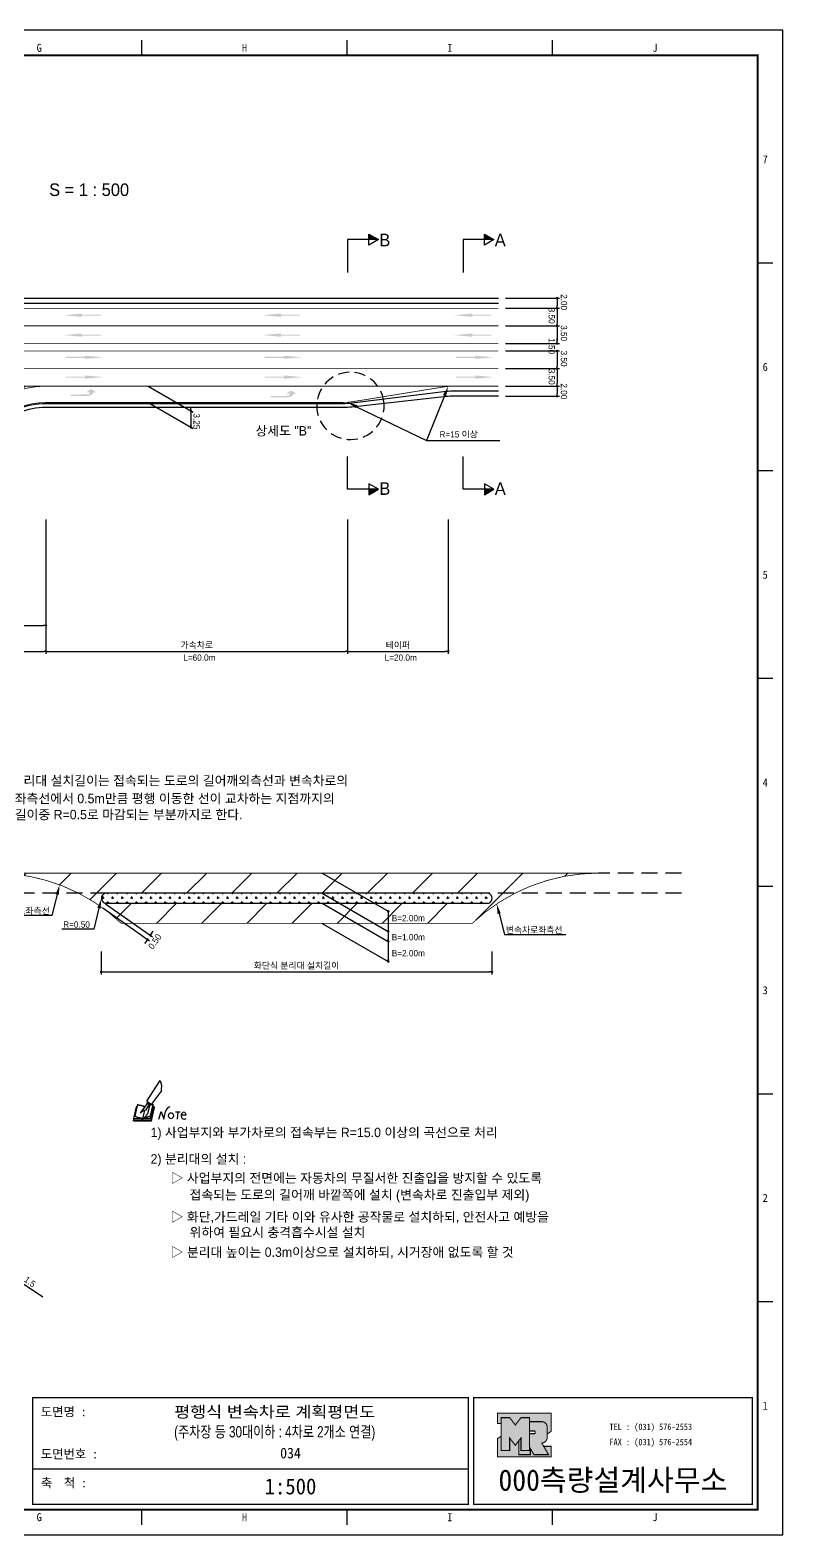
# Model space of a CAD drawing. Header units: millimetres. Extents: x 634 to 1058, y 13 to 313.
# Drawn here: x 908 to 1057.7, y 13.3 to 312.7 of the extents above; entities that cross this region are included whole.
import ezdxf
from ezdxf.enums import TextEntityAlignment as Align

# ---------------------------------------------------------------- set-up
doc = ezdxf.new("R2010")
doc.units = ezdxf.units.MM
doc.linetypes.add('HIDDEN', pattern=[9.525, 6.35, -3.175])
for name, color, linetype in [('CC-GSTR-0004', 4, 'Continuous'), ('CM-LANE-0030', 30, 'Continuous'), ('CZ-DIMT-0002', 7, 'Continuous'), ('CZ-LIN1-0007', 7, 'Continuous'), ('CZ-LIN2-0003', 3, 'Continuous'), ('CZ-LINE-0001', 7, 'Continuous'), ('CZ-TEXT-BOX0', 7, 'Continuous'), ('TITLE', 7, 'Continuous')]:
    doc.layers.add(name, color=color, linetype=linetype)
doc.styles.add('돋움', font='')
doc.styles.add('돋음체', font='')
doc.styles.get('돋움').set_extended_font_data('Dotum')
doc.styles.get('돋음체').set_extended_font_data('DotumChe')

# ---------------------------------------------------------------- blocks, each defined once
blk = doc.blocks.new('note')
for p, q in [((0.85, 3.5), (3.53, 7.57)), ((3.53, 7.57), (3.8, 6.64)), ((3.8, 6.64), (3.69, 5.72)), ((1, 3.1), (0.75, 2.77)), ((0.85, 3.5), (1.8, 2.79)), ((1, 3.4), (0.85, 3.21)), ((0.85, 3.21), (1.52, 2.71)), ((1.8, 2.79), (3.74, 5.46)), ((3.69, 5.72), (3.74, 5.46)), ((-1.24, 2.36), (-1.77, 0)), ((-1.77, 0), (1.77, 0)), ((-1.77, 0), (-1.77, -0.3)), ((-1.53, 0.52), (-1.55, 0.54)), ((-1.01, 2.9), (-1.53, 0.52)), ((-1.48, 0.48), (-1.53, 0.52)), ((-1.43, 0.44), (-1.48, 0.48)), ((-1.38, 0.41), (-1.43, 0.44)), ((-1.33, 0.4), (-1.38, 0.41)), ((-1.27, 0.37), (-1.33, 0.4)), ((-1.22, 0.35), (-1.27, 0.37)), ((-1.13, 2.36), (-1.24, 2.36)), ((-1.17, 0.33), (-1.22, 0.35)), ((-1.12, 0.32), (-1.17, 0.33)), ((-1.02, 0.25), (-1.12, 0.32)), ((-0.97, 0.22), (-1.02, 0.25)), ((-1, 2.9), (-1.01, 2.9)), ((-0.98, 2.85), (-1, 2.9)), ((-0.95, 2.8), (-0.98, 2.85)), ((-0.93, 0.21), (-0.97, 0.22)), ((-0.9, 2.75), (-0.95, 2.8)), ((-0.88, 0.19), (-0.93, 0.21)), ((-0.85, 2.72), (-0.9, 2.75)), ((-0.8, 0.18), (-0.88, 0.19)), ((-0.79, 2.69), (-0.85, 2.72)), ((-0.75, 0.17), (-0.8, 0.18)), ((-0.74, 2.68), (-0.79, 2.69)), ((-0.7, 0.16), (-0.75, 0.17)), ((-0.69, 2.65), (-0.74, 2.68)), ((-0.64, 0.15), (-0.7, 0.16)), ((-0.64, 2.65), (-0.69, 2.65)), ((-0.59, 2.63), (-0.64, 2.65)), ((-0.58, 0.14), (-0.64, 0.15)), ((-0.54, 2.62), (-0.59, 2.63)), ((-0.53, 0.13), (-0.58, 0.14)), ((-0.48, 2.61), (-0.54, 2.62)), ((-0.48, 0.12), (-0.53, 0.13)), ((-0.43, 2.61), (-0.48, 2.61)), ((-0.43, 0.11), (-0.48, 0.12)), ((0.75, 2.77), (-0.46, 1.16)), ((0.37, 2.24), (-0.46, 1.16)), ((-0.46, 1.16), (-0.08, 1.47)), ((-0.38, 2.59), (-0.43, 2.61)), ((-0.38, 0.08), (-0.43, 0.11)), ((-0.33, 2.59), (-0.38, 2.59)), ((-0.29, 0.06), (-0.38, 0.08)), ((-0.27, 2.58), (-0.33, 2.59)), ((-0.23, 0.05), (-0.29, 0.06)), ((-0.22, 2.57), (-0.27, 2.58)), ((-0.16, 0.04), (-0.23, 0.05)), ((-0.17, 2.56), (-0.22, 2.57)), ((-0.12, 2.55), (-0.17, 2.56)), ((-0.11, 0.03), (-0.16, 0.04)), ((-0.07, 2.53), (-0.12, 2.55)), ((-0.04, 0.02), (-0.11, 0.03)), ((-0.08, 1.47), (0.72, 1.75)), ((-0.01, 2.51), (-0.07, 2.53)), ((-0.05, -0.3), (-0.05, 0)), ((0, 0), (-0.04, 0.02)), ((0.04, 2.5), (-0.01, 2.51)), ((0.37, 1.63), (0, 0)), ((0, 0), (1.6, 0.53)), ((0, 0), (1.65, 0.18)), ((0, 0.01), (0.06, 0.04)), ((0, -0.3), (0, 0)), ((0.09, 2.48), (0.04, 2.5)), ((0.05, -0.3), (0.05, 0)), ((0.06, 0.04), (0.11, 0.07)), ((0.14, 2.48), (0.09, 2.48)), ((0.11, 0.07), (0.16, 0.09)), ((0.2, 2.47), (0.14, 2.48)), ((0.16, 0.09), (0.21, 0.12)), ((0.26, 2.43), (0.18, 2.46)), ((0.21, 0.12), (0.27, 0.14)), ((0.34, 2.4), (0.26, 2.43)), ((0.27, 0.14), (0.36, 0.19)), ((0.45, 2.37), (0.34, 2.4)), ((0.36, 0.19), (0.41, 0.22)), ((0.41, 0.22), (0.46, 0.27)), ((0.46, 0.27), (0.51, 0.3)), ((0.51, 0.3), (0.56, 0.34)), ((0.56, 0.34), (0.6, 0.4)), ((0.6, 0.4), (0.64, 0.45)), ((0.64, 0.45), (0.67, 0.51)), ((0.67, 0.51), (0.74, 0.58)), ((0.72, 1.75), (1.16, 2.53)), ((0.74, 0.58), (0.79, 0.63)), ((0.79, 0.63), (0.83, 0.68)), ((0.83, 0.68), (0.86, 0.73)), ((0.86, 0.73), (0.89, 0.79)), ((0.89, 0.84), (0.92, 0.89)), ((0.89, 0.79), (0.89, 0.84)), ((0.92, 0.89), (0.96, 0.95)), ((0.96, 0.95), (1.01, 0.97)), ((1.47, 2.74), (1.01, 0.97)), ((1.16, 2.53), (1.37, 2.82)), ((2.13, 2.84), (1.44, 2.63)), ((1.52, 2.71), (1.66, 2.9)), ((1.6, 0.53), (2.13, 2.84)), ((1.65, 0.18), (2.19, 2.48)), ((1.77, 0), (2.3, 2.36)), ((1.77, -0.3), (2.3, 2.07)), ((1.77, -0.38), (2.3, 1.99)), ((1.77, -0.44), (2.3, 1.93)), ((1.77, 0), (1.77, -0.3)), ((2.19, 2.48), (2.04, 2.47)), ((2.3, 2.36), (2.16, 2.36)), ((2.3, 2.36), (2.3, 2.07)), ((3.21, -0.08), (3.68, 1.4)), ((3.68, 1.4), (4.26, -0.14)), ((4.26, -0.14), (4.56, 1.44)), ((6.55, 1.34), (7.46, 1.34)), ((7.01, 1.34), (6.87, -0.11)), ((7.71, 0.77), (7.71, 0.55)), ((7.71, 0.77), (8.67, 0.77)), ((-1.77, -0.3), (1.77, -0.3)), ((-1.77, -0.43), (-1.77, -0.3)), ((-1.77, -0.37), (1.77, -0.37)), ((-1.77, -0.43), (1.77, -0.43))]:
    blk.add_line(p, q)
for centre, major_axis, start_param, end_param in [((0.4, 2.31), (0.0702, 0.0702), 3.283946, 6.425539), ((5.68, 1.23), (-0.806, 0.806), -0.591174, 0.597824), ((5.66, 0.58), (-0.378, 0.378), 3.926991, 10.210176), ((8.3, 0.49), (0.422, 0.422), 2.265602, 4.634911), ((8.19, 0.77), (-0.342, 0.342), 3.926991, 7.068583)]:
    blk.add_ellipse(centre, major_axis=major_axis, ratio=1, start_param=start_param, end_param=end_param)
blk = doc.blocks.new('_Dot')
at = {"color": 0, "linetype": 'ByBlock', "lineweight": -2}
blk.add_line((-0.5, 0), (-1, 0), dxfattribs=at)
at = {"color": 0, "linetype": 'ByBlock', "const_width": 0.5}
blk.add_lwpolyline([(-0.25, 0, 1), (0.25, 0, 1)], format="xyb", close=True, dxfattribs=at)

msp = doc.modelspace()

# ---------------------------------------------------------------- hatches: boundary and pattern name
at = {"layer": 'CM-LANE-0030'}
h = msp.add_hatch(dxfattribs=at)
h.set_pattern_fill('ANSI31', color=256, style=0)
h.set_pattern_definition([(45, (-844.6347, 25.834), (-2.245064, 2.245064), [])])
h.paths.add_polyline_path([(898.59, 236.82, -0.191871), (911.14, 241.82), (751.14, 241.82, -0.191871), (763.69, 236.82)])
h = msp.add_hatch(dxfattribs=at)
h.set_pattern_fill('ANSI31', color=256, scale=2, style=0)
h.set_pattern_definition([(45, (-378.8586, 601.0516), (-4.490128, 4.490128), [])])
h.paths.add_polyline_path([(995.93, 134.94, -0.191871), (1021.03, 144.94), (901.03, 144.94, -0.191871), (926.13, 134.94)])
h.paths.add_polyline_path([(922.85, 138.94, 0.002096), (922.59, 139.13, -0.732581), (923.17, 140.94), (998.9, 140.94, -0.732581), (999.47, 139.13, 0.002096), (999.21, 138.94)], flags=16)
at = {"layer": 'CZ-LIN1-0007'}
for points in [[(918.32, 256.26), (918.32, 256.04), (922.15, 256.04), (922.15, 255.83), (918.32, 255.83), (918.32, 255.61), (914.67, 255.93)], [(957.86, 256.26), (957.86, 256.04), (961.68, 256.04), (961.68, 255.83), (957.86, 255.83), (957.86, 255.61), (954.2, 255.93)], [(995.92, 256.26), (995.92, 256.04), (999.75, 256.04), (999.75, 255.83), (995.92, 255.83), (995.92, 255.61), (992.27, 255.93)], [(918.32, 252.3), (918.32, 252.08), (922.15, 252.08), (922.15, 251.87), (918.32, 251.87), (918.32, 251.65), (914.67, 251.98)], [(957.86, 252.3), (957.86, 252.08), (961.68, 252.08), (961.68, 251.87), (957.86, 251.87), (957.86, 251.65), (954.2, 251.98)], [(995.92, 252.3), (995.92, 252.08), (999.75, 252.08), (999.75, 251.87), (995.92, 251.87), (995.92, 251.65), (992.27, 251.98)], [(918.93, 247.88), (918.93, 247.67), (915.11, 247.67), (915.11, 247.45), (918.93, 247.45), (918.93, 247.24), (922.58, 247.56)], [(958.46, 247.88), (958.46, 247.67), (954.64, 247.67), (954.64, 247.45), (958.46, 247.45), (958.46, 247.24), (962.11, 247.56)], [(996.53, 247.88), (996.53, 247.67), (992.7, 247.67), (992.7, 247.45), (996.53, 247.45), (996.53, 247.24), (1000.18, 247.56)], [(918.93, 243.95), (918.93, 243.73), (915.11, 243.73), (915.11, 243.52), (918.93, 243.52), (918.93, 243.3), (922.58, 243.62)], [(958.46, 243.95), (958.46, 243.73), (954.64, 243.73), (954.64, 243.52), (958.46, 243.52), (958.46, 243.3), (962.11, 243.62)], [(996.53, 243.95), (996.53, 243.73), (992.7, 243.73), (992.7, 243.52), (996.53, 243.52), (996.53, 243.3), (1000.18, 243.62)], [(919.58, 239.89, 0.267976), (920.61, 240.58), (921.24, 240.58), (920.07, 241.24), (919.12, 240.59), (919.82, 240.58, -0.504994), (919.51, 240.17), (916.04, 240.15), (916.04, 239.87)], [(959.4, 239.63, 0.267976), (960.43, 240.31), (961.05, 240.31), (959.88, 240.97), (958.94, 240.32), (959.63, 240.32, -0.504994), (959.32, 239.9), (955.86, 239.88), (955.86, 239.61)]]:
    msp.add_hatch(color=256, dxfattribs=at).paths.add_polyline_path(points)
at = {"layer": 'CZ-LIN2-0003'}
h = msp.add_hatch(dxfattribs=at)
h.set_pattern_fill('CROSS', color=256, scale=0.15, style=0)
h.set_pattern_definition([(0, (-378.8586, 601.0516), (0.9525, 0.9525), [0.47625, -1.42875]), (90, (-378.6204, 600.8135), (-0.9525, 0.9525), [0.47625, -1.42875])])
h.paths.add_polyline_path([(923.17, 140.94, 0.732581), (922.59, 139.13, -0.002096), (922.85, 138.94), (999.21, 138.94, -0.002096), (999.47, 139.13, 0.732581), (998.9, 140.94)])
at = {"layer": 'CZ-LINE-0001'}
for points in [[(975.38, 272.08), (975.38, 270.99), (977.28, 270.99)], [(998.34, 272.08), (998.34, 270.99), (1000.24, 270.99)], [(977.28, 221.32), (975.38, 221.32), (975.38, 220.22)], [(1000.24, 221.32), (998.34, 221.32), (998.34, 220.22)]]:
    msp.add_hatch(color=256, dxfattribs=at).paths.add_polyline_path(points)
at = {"layer": 'TITLE', "ltscale": 150}
h = msp.add_hatch(color=8, dxfattribs=at)
edge = h.paths.add_edge_path()
edge.add_line((1011.64, 37.51), (1000.97, 37.51))
edge.add_line((1000.97, 37.51), (1000.97, 35.43))
edge.add_line((1000.97, 35.43), (1001.68, 35.43))
edge.add_line((1001.68, 35.43), (1001.68, 36.61))
edge.add_line((1001.68, 36.61), (1003.37, 36.61))
edge.add_line((1003.37, 36.61), (1004.5, 35.15))
edge.add_line((1004.5, 35.15), (1005.63, 36.61))
edge.add_line((1005.63, 36.61), (1007.32, 36.61))
edge.add_line((1007.32, 36.61), (1007.32, 35.81))
edge.add_line((1007.32, 35.81), (1009.76, 35.81))
edge.add_arc((1009.76, 34.74), 1.07, 0, 90, ccw=False)
edge.add_line((1010.83, 34.74), (1010.83, 33.37))
edge.add_line((1010.83, 33.37), (1011.64, 33.88))
edge.add_line((1011.64, 33.88), (1011.64, 37.51))
h.paths.add_polyline_path([(1005.18, 31.99), (1004.5, 31.11), (1003.37, 32.56), (1003.37, 30.05), (1001.68, 30.05), (1001.68, 32.9), (1000.97, 32.46), (1000.97, 28.82), (1011.64, 28.82), (1011.64, 30.9), (1010.14, 30.9), (1011.1, 29.25), (1008.19, 29.25), (1007.49, 30.46), (1007.49, 29.25), (1005.18, 29.25)])
msp.add_hatch(color=5, dxfattribs=at).paths.add_polyline_path([(1007.32, 36.61), (1005.63, 36.61), (1004.5, 35.15), (1003.37, 36.61), (1001.68, 36.61), (1001.68, 30.05), (1003.37, 30.05), (1003.37, 32.56), (1004.5, 31.11), (1005.63, 32.56), (1005.63, 30.05), (1007.32, 30.05)])
h = msp.add_hatch(color=161, dxfattribs=at)
edge = h.paths.add_edge_path()
edge.add_arc((1009.76, 34.74), 1.07, 360, 450)
edge.add_line((1009.76, 35.81), (1007.32, 35.81))
edge.add_line((1007.32, 35.81), (1007.32, 33.96))
edge.add_line((1007.32, 33.96), (1008.31, 33.96))
edge.add_arc((1008.31, 33.84), 0.113, 0, 90, ccw=False)
edge.add_line((1008.43, 33.84), (1008.43, 33.53))
edge.add_arc((1008.31, 33.53), 0.113, 270, 360, ccw=False)
edge.add_line((1008.31, 33.42), (1007.32, 33.42))
edge.add_line((1007.32, 33.42), (1007.32, 30.05))
edge.add_line((1007.32, 30.05), (1005.63, 30.05))
edge.add_line((1005.63, 30.05), (1005.63, 32.56))
edge.add_line((1005.63, 32.56), (1005.18, 31.99))
edge.add_line((1005.18, 31.99), (1005.18, 29.25))
edge.add_line((1005.18, 29.25), (1007.49, 29.25))
edge.add_line((1007.49, 29.25), (1007.49, 30.46))
edge.add_line((1007.49, 30.46), (1008.19, 29.25))
edge.add_line((1008.19, 29.25), (1011.1, 29.25))
edge.add_line((1011.1, 29.25), (1009.76, 31.57))
edge.add_arc((1009.76, 32.64), 1.07, 270, 360)
edge.add_line((1010.83, 32.64), (1010.83, 34.74))

# ---------------------------------------------------------------- linework, layer by layer
at = {"color": 0, "linetype": 'ByBlock', "lineweight": -2}
for p, q in [((1012.79, 259.07), (1012.79, 258.82)), ((1012.79, 257.57), (1012.79, 257.82)), ((1012.79, 257.07), (1012.79, 256.82)), ((1012.79, 254.07), (1012.79, 254.32)), ((1012.79, 253.57), (1012.79, 253.32)), ((1012.79, 250.57), (1012.79, 250.82)), ((1012.79, 250.57), (1012.79, 250.82)), ((1012.79, 248.57), (1012.79, 248.32)), ((1012.79, 248.57), (1012.79, 248.32)), ((1012.79, 245.57), (1012.79, 245.82)), ((1012.79, 245.07), (1012.79, 244.82)), ((1012.79, 242.07), (1012.79, 242.32)), ((1012.79, 241.57), (1012.79, 241.32)), ((1012.79, 240.07), (1012.79, 240.32)), ((939.94, 237.16), (939.94, 237.41)), ((939.94, 236.66), (939.94, 236.41)), ((939.94, 233.91), (939.94, 234.16)), ((979.23, 137.09), (979.23, 136.84)), ((932.06, 132.78), (932.2, 132.99)), ((979.23, 133.09), (979.23, 132.84)), ((979.23, 131.59), (979.23, 131.84)), ((931.19, 131.55), (931.05, 131.35)), ((979.23, 127.59), (979.23, 127.84))]:
    msp.add_line(p, q, dxfattribs=at)
at = {"color": 0, "linetype": 'ByBlock', "const_width": 0.25}
for points in [[(1012.79, 259.19, 1), (1012.79, 259.44, 1)], [(1012.79, 257.19, 1), (1012.79, 257.44, 1)], [(1012.79, 257.44, 1), (1012.79, 257.19, 1)], [(1012.79, 253.69, 1), (1012.79, 253.94, 1)], [(1012.79, 253.94, 1), (1012.79, 253.69, 1)], [(1012.79, 250.44, 1), (1012.79, 250.19, 1)], [(1012.79, 250.44, 1), (1012.79, 250.19, 1)], [(1012.79, 248.69, 1), (1012.79, 248.94, 1)], [(1012.79, 248.69, 1), (1012.79, 248.94, 1)], [(1012.79, 245.19, 1), (1012.79, 245.44, 1)], [(1012.79, 245.44, 1), (1012.79, 245.19, 1)], [(1012.79, 241.94, 1), (1012.79, 241.69, 1)], [(1012.79, 241.69, 1), (1012.79, 241.94, 1)], [(1012.79, 239.94, 1), (1012.79, 239.69, 1)], [(939.94, 237.04, 1), (939.94, 236.79, 1)], [(939.94, 236.79, 1), (939.94, 237.04, 1)], [(939.94, 233.79, 1), (939.94, 233.54, 1)], [(979.23, 137.22, 1), (979.23, 137.47, 1)], [(931.27, 131.66, 1), (931.41, 131.86, 1)], [(931.98, 132.68, 1), (931.84, 132.47, 1)], [(979.23, 133.22, 1), (979.23, 133.47, 1)], [(979.23, 131.47, 1), (979.23, 131.22, 1)], [(979.23, 127.47, 1), (979.23, 127.22, 1)]]:
    msp.add_lwpolyline(points, format="xyb", close=True, dxfattribs=at)
at = {"layer": 'CC-GSTR-0004'}
for p, q in [((701.14, 259.32), (1001.14, 259.32)), ((701.14, 258.32), (1001.14, 258.32))]:
    msp.add_line(p, q, dxfattribs=at)
for points in [[(1001.14, 240.82), (992.08, 240.82, 0.031099), (990.21, 240.7), (990.21, 240.7), (972.07, 238.43), (972.07, 238.43, -0.031099), (970.21, 238.32), (911.14, 238.32, 0.414214), (896.39, 223.57)], [(1001.14, 239.82), (991.98, 239.82), (991.98, 239.82, 0.028015), (990.31, 239.72), (990.31, 239.72), (971.98, 237.66, -0.028015), (970.3, 237.57), (970.3, 237.57), (911.14, 237.57, 0.414214), (897.14, 223.57)]]:
    msp.add_lwpolyline(points, format="xyb", dxfattribs=at)
at = {"layer": 'CM-LANE-0030', "const_width": 0.15}
for points in [[(701.14, 250.32), (1001.14, 250.32)], [(701.14, 248.82), (1001.14, 248.82)]]:
    msp.add_lwpolyline(points, dxfattribs=at)
for points in [[(763.69, 236.82, 0.191871), (751.14, 241.82), (911.14, 241.82, 0.191871), (898.59, 236.82)], [(901.03, 144.94), (1021.03, 144.94, 0.191871), (995.93, 134.94), (926.13, 134.94, 0.191871)]]:
    msp.add_lwpolyline(points, format="xyb", close=True, dxfattribs=at)
at = {"layer": 'CZ-LIN1-0007', "const_width": 0.15}
for points in [[(701.14, 257.32), (1001.14, 257.32)], [(911.14, 241.82), (951.75, 241.82)]]:
    msp.add_lwpolyline(points, dxfattribs=at)
at = {"layer": 'CZ-LIN1-0007', "linetype": 'HIDDEN', "const_width": 0.15}
for points in [[(701.14, 253.82), (1001.14, 253.82)], [(701.14, 245.32), (1001.14, 245.32)], [(992.35, 241.82), (951.75, 241.82)]]:
    msp.add_lwpolyline(points, dxfattribs=at)
at = {"layer": 'CZ-LIN1-0007', "const_width": 0.15}
msp.add_lwpolyline([(1001.14, 241.82), (992.35, 241.82, 0.040295), (989.95, 241.62), (989.95, 241.62), (972.34, 238.76), (972.34, 238.76, -0.040295), (969.93, 238.57), (969.93, 238.57), (911.14, 238.57, 0.414214), (896.14, 223.57)], format="xyb", dxfattribs=at)
at = {"layer": 'CZ-LIN2-0003'}
msp.add_line((898.3, 68.8), (910.5, 60.67), dxfattribs=at)
msp.add_lwpolyline([(999.21, 138.94, -0.002096), (999.47, 139.13, 0.732581), (998.9, 140.94), (923.17, 140.94, 0.732581), (922.59, 139.13, -0.002096), (922.85, 138.94)], format="xyb", close=True, dxfattribs=at)
at = {"layer": 'CZ-LINE-0001'}
for p, q in [((977.28, 270.99), (971.14, 270.99)), ((971.14, 270.99), (971.14, 264.44)), ((975.38, 269.89), (975.38, 272.08)), ((975.38, 272.08), (977.28, 270.99)), ((977.28, 270.99), (975.38, 269.89)), ((1000.24, 270.99), (994.1, 270.99)), ((994.1, 270.99), (994.1, 264.44)), ((998.34, 269.89), (998.34, 272.08)), ((998.34, 272.08), (1000.24, 270.99)), ((1000.24, 270.99), (998.34, 269.89)), ((1002.56, 259.32), (1013.29, 259.32)), ((1012.79, 258.82), (1012.79, 257.82)), ((1002.56, 257.32), (1013.29, 257.32)), ((1002.56, 257.32), (1013.29, 257.32)), ((1012.79, 256.82), (1012.79, 254.32)), ((1002.56, 253.82), (1013.29, 253.82)), ((1002.56, 253.82), (1013.29, 253.82)), ((1012.79, 253.32), (1012.79, 250.82)), ((1002.56, 250.32), (1013.29, 250.32)), ((1002.56, 250.32), (1013.29, 250.32)), ((1002.56, 248.82), (1013.29, 248.82)), ((1002.56, 248.82), (1013.29, 248.82)), ((1012.79, 250.82), (1012.79, 251.32)), ((1012.79, 248.32), (1012.79, 247.82)), ((1012.79, 248.32), (1012.79, 245.82)), ((1002.56, 245.32), (1013.29, 245.32)), ((1002.56, 245.32), (1013.29, 245.32)), ((1012.79, 244.82), (1012.79, 242.32)), ((931.44, 241.82), (940.44, 236.62)), ((1002.56, 241.82), (1013.29, 241.82)), ((1002.56, 241.82), (1013.29, 241.82)), ((1002.56, 239.82), (1013.29, 239.82)), ((1012.79, 241.32), (1012.79, 240.32)), ((931.44, 238.57), (940.44, 233.37)), ((939.94, 236.41), (939.94, 233.41)), ((986.81, 230.99), (1001.44, 230.99)), ((971.14, 221.32), (971.14, 227.86)), ((994.1, 221.32), (994.1, 227.86)), ((977.28, 221.32), (975.38, 222.41)), ((975.38, 222.41), (975.38, 220.22)), ((1000.24, 221.32), (998.34, 222.41)), ((998.34, 222.41), (998.34, 220.22)), ((977.28, 221.32), (971.14, 221.32)), ((975.38, 220.22), (977.28, 221.32)), ((1000.24, 221.32), (994.1, 221.32)), ((998.34, 220.22), (1000.24, 221.32)), ((911.14, 215.32), (911.14, 188.55)), ((971.14, 215.32), (971.14, 188.55)), ((971.14, 215.32), (971.14, 188.55)), ((991.14, 215.32), (991.14, 188.55)), ((911.14, 197.6), (911.14, 188.55)), ((911.14, 197.6), (911.14, 193.72)), ((896.64, 194.22), (910.64, 194.22)), ((851.64, 189.05), (910.64, 189.05)), ((911.64, 189.05), (970.64, 189.05)), ((971.64, 189.05), (990.64, 189.05)), ((966.07, 144.94), (979.23, 137.34)), ((966.07, 140.94), (979.23, 133.34)), ((922.43, 138.02), (931.75, 131.47)), ((923, 138.84), (932.32, 132.29)), ((966.07, 138.94), (979.23, 131.34)), ((966.07, 134.94), (979.23, 127.34)), ((979.23, 137.34), (979.23, 127.34)), ((932.2, 132.99), (932.49, 133.4)), ((922.11, 129.32), (922.11, 124.78)), ((931.05, 131.35), (930.76, 130.94)), ((999.85, 129.32), (999.85, 124.78)), ((922.61, 125.28), (999.35, 125.28))]:
    msp.add_line(p, q, dxfattribs=at)
at = {"layer": 'CZ-LINE-0001', "linetype": 'HIDDEN', "ltscale": 0.35}
msp.add_line((978.35, 238.68), (978.35, 238.68), dxfattribs=at)
at = {"layer": 'CZ-LINE-0001', "linetype": 'HIDDEN', "ltscale": 0.5}
for p, q in [((1037.56, 144.94), (1021.03, 144.94)), ((923.17, 140.94), (884.51, 140.94)), ((1037.56, 140.94), (998.9, 140.94))]:
    msp.add_line(p, q, dxfattribs=at)
at = {"layer": 'CZ-LINE-0001'}
for points in [[(990.4, 239.91), (986.81, 230.99)], [(972.94, 237.74), (986.81, 230.99)], [(913.37, 140.68), (912.32, 136.5), (900.09, 136.5)], [(921.68, 137.96), (920.63, 133.78), (914.28, 133.78)]]:
    msp.add_lwpolyline(points, dxfattribs=at)
at = {"layer": 'CZ-LINE-0001', "extrusion": (0, 0, -1)}
msp.add_lwpolyline([(-1001.28, 136.88), (-1002.33, 132.7), (-1014.56, 132.7)], dxfattribs=at)
at = {"layer": 'CZ-LINE-0001', "linetype": 'HIDDEN', "ltscale": 0.35}
msp.add_arc((971.7, 237.9), 6.7, 6.7667, 6.749, dxfattribs=at)
at = {"layer": 'CZ-LINE-0001'}
for points in [[(990.09, 240.04), (991.15, 241.77), (990.71, 239.79)], [(972.79, 237.44), (971.14, 238.62), (973.08, 238.04)], [(913.05, 140.76), (913.86, 142.62), (913.69, 140.6)], [(921.36, 138.04), (922.17, 139.9), (922, 137.88)]]:
    msp.add_solid(points, dxfattribs=at)
at = {"layer": 'CZ-LINE-0001', "extrusion": (0, 0, -1)}
msp.add_solid([(-1001.6, 136.96), (-1000.79, 138.82), (-1000.96, 136.8)], dxfattribs=at)
at = {"layer": 'TITLE', "color": 7, "linetype": 'Continuous'}
for p, q in [((930.21, 307.62), (930.21, 310.64)), ((971.04, 307.62), (971.04, 310.64)), ((1011.86, 307.62), (1011.86, 310.64)), ((1055.71, 266.29), (1052.69, 266.29)), ((1055.71, 224.96), (1052.69, 224.96)), ((1055.71, 183.63), (1052.69, 183.63)), ((1055.71, 142.3), (1052.69, 142.3)), ((1055.71, 100.97), (1052.69, 100.97)), ((1055.71, 59.65), (1052.69, 59.65)), ((930.21, 15.29), (930.21, 18.32)), ((971.04, 15.29), (971.04, 18.32)), ((1011.86, 15.29), (1011.86, 18.32))]:
    msp.add_line(p, q, dxfattribs=at)
at = {"layer": 'TITLE', "ltscale": 150}
msp.add_line((908.51, 26.45), (995.12, 26.45), dxfattribs=at)
at = {"layer": 'TITLE'}
msp.add_line((1052.8, 18.32), (643.94, 18.32), dxfattribs=at)
msp.add_lwpolyline([(634.36, 13.28), (1057.72, 13.28), (1057.72, 312.66), (634.36, 312.66)], close=True, dxfattribs=at)
at = {"layer": 'TITLE', "linetype": 'Continuous', "const_width": 0.403}
msp.add_lwpolyline([(644.44, 18.32), (644.44, 307.62), (1052.69, 307.62), (1052.69, 18.32)], close=True, dxfattribs=at)
at = {"layer": 'TITLE', "ltscale": 150}
for points, const_width in [([(908.51, 40.6), (995.12, 40.6), (995.12, 19.38), (908.51, 19.38)], 0.265), ([(1051.63, 40.6), (1051.63, 19.38), (996.19, 19.38), (996.19, 40.6), (1051.63, 40.6)], 0.265), ([(1007.32, 36.61), (1005.63, 36.61), (1004.5, 35.15), (1003.37, 36.61), (1001.68, 36.61), (1001.68, 30.05), (1003.37, 30.05), (1003.37, 32.56), (1004.5, 31.11), (1005.63, 32.56), (1005.63, 30.05), (1007.32, 30.05)], 0.212), ([(1005.18, 31.99), (1004.5, 31.11), (1003.37, 32.56), (1003.37, 30.05), (1001.68, 30.05), (1001.68, 32.9), (1000.97, 32.46), (1000.97, 28.82), (1011.64, 28.82), (1011.64, 30.9), (1010.14, 30.9), (1011.1, 29.25), (1008.19, 29.25), (1007.49, 30.46), (1007.49, 29.25), (1005.18, 29.25)], 0.212)]:
    msp.add_lwpolyline(points, close=True, dxfattribs=dict(at, const_width=const_width))
at = {"layer": 'TITLE', "ltscale": 150, "const_width": 0.212}
for points in [[(1011.64, 37.51), (1000.97, 37.51), (1000.97, 35.43), (1001.68, 35.43), (1001.68, 36.61), (1003.37, 36.61), (1004.5, 35.15), (1005.63, 36.61), (1007.32, 36.61), (1007.32, 35.81), (1009.76, 35.81, -0.414214), (1010.83, 34.74), (1010.83, 33.37), (1011.64, 33.88)], [(1010.83, 34.74, 0.414214), (1009.76, 35.81), (1007.32, 35.81), (1007.32, 33.96), (1008.31, 33.96, -0.414214), (1008.43, 33.84), (1008.43, 33.53, -0.414214), (1008.31, 33.42), (1007.32, 33.42), (1007.32, 30.05), (1005.63, 30.05), (1005.63, 32.56), (1005.18, 31.99), (1005.18, 29.25), (1007.49, 29.25), (1007.49, 30.46), (1008.19, 29.25), (1011.1, 29.25), (1009.76, 31.57, 0.414214), (1010.83, 32.64)]]:
    msp.add_lwpolyline(points, format="xyb", close=True, dxfattribs=at)

# ---------------------------------------------------------------- block references
at = {"layer": 'CZ-LINE-0001', "xscale": 0.5, "yscale": 0.5, "zscale": 0.5}
for p in [(911.14, 194.22), (911.14, 189.05), (971.14, 189.05), (991.14, 189.05), (999.85, 125.28)]:
    msp.add_blockref('_Dot', p, dxfattribs=at)
at = {"layer": 'CZ-LINE-0001', "xscale": 0.5, "yscale": 0.5, "zscale": 0.5, "rotation": 180}
for p in [(911.14, 189.05), (971.14, 189.05), (922.11, 125.28)]:
    msp.add_blockref('_Dot', p, dxfattribs=at)
at = {"layer": 'CZ-TEXT-BOX0'}
msp.add_blockref('note', (930.35, 96.1), dxfattribs=at)

# ---------------------------------------------------------------- texts
at = {"layer": 'CZ-DIMT-0002', "style": '돋움'}
for s, height, p in [('B', 2.5, (978.54, 270.9)), ('A', 2.5, (1001.5, 270.9)), ('상세도 "B"', 1.875, (958.37, 232.94)), ('R=15 이상', 1.25, (993.23, 232.24)), ('B', 2.5, (978.54, 221.45)), ('A', 2.5, (1001.5, 221.45)), ('L=60.0m', 1.25, (941.65, 187.82)), ('L=20.0m', 1.25, (981.7, 187.82))]:
    msp.add_text(s, height=height, dxfattribs=at).set_placement(p, align=Align.MIDDLE_CENTER)
for s, p in [('2.00', (1013.55, 260.13)), ('3.50', (1011.11, 257.44)), ('3.50', (1013.55, 253.97)), ('1.50', (1011.11, 251.38)), ('3.50', (1013.55, 248.9)), ('3.50', (1011.11, 245.29)), ('2.00', (1013.55, 242.37))]:
    msp.add_text(s, height=1.25, rotation=270, dxfattribs=at).set_placement(p)
for s, p in [('○ 분리대 설치길이는 접속되는 도로의 길어깨외측선과 변속차로의', (901.08, 163.34)), ('좌측선에서 0.5m만큼 평행 이동한 선이 교차하는 지점까지의', (904.93, 159.79)), ('길이중 R=0.5로 마감되는 부분까지로 한다.', (904.93, 156.59)), ('1) 사업부지와 부가차로의 접속부는 R=15.0 이상의 곡선으로 처리', (931.95, 93.35)), ('2) 분리대의 설치 :', (931.95, 88.08)), ('▷ 사업부지의 전면에는 자동차의 무질서한 진출입을 방지할 수 있도록', (935.93, 84.28)), ('접속되는 도로의 길어깨 바깥쪽에 설치 (변속차로 진출입부 제외)', (939.71, 80.95)), ('▷ 화단,가드레일 기타 이와 유사한 공작물로 설치하되, 안전사고 예방을', (935.93, 76.55)), ('위하여 필요시 충격흡수시설 설치', (939.71, 73.48)), ('▷ 분리대 높이는 0.3m이상으로 설치하되, 시거장애 없도록 할 것', (935.93, 69.54))]:
    msp.add_text(s, height=1.875, dxfattribs=at).set_placement(p, align=Align.MIDDLE_LEFT)
for s, p in [('변속차로좌측선', (900.62, 136.81)), ('R=0.50', (914.56, 134.09)), ('B=2.00m', (979.92, 135.36)), ('B=1.00m', (979.92, 131.57)), ('변속차로좌측선', (1002.61, 133.01)), ('B=2.00m', (979.92, 128.38))]:
    msp.add_text(s, height=1.25, dxfattribs=at).set_placement(p)
msp.add_text('1 : 1.5', height=1.25, rotation=323.8881, dxfattribs=at).set_placement((907.02, 64.31), align=Align.MIDDLE_CENTER)
at = {"layer": 'CZ-DIMT-0002', "char_height": 1.25, "attachment_point": 5, "style": '돋움'}
for s, insert, rotation in [('3.25', (941.1, 234.81), 270), ('\\A1;0.50', (932.8, 131.34), 54.9032)]:
    msp.add_mtext(s, dxfattribs=dict(at, insert=insert, rotation=rotation))
at = {"layer": 'CZ-LINE-0001', "char_height": 1.25, "attachment_point": 5, "style": '돋움'}
for s, insert in [('\\A1;가속차로', (941.14, 190.25)), ('\\A1;테이퍼', (981.14, 190.24)), ('\\A1;화단식 분리대 설치길이', (960.98, 126.48))]:
    msp.add_mtext(s, dxfattribs=dict(at, insert=insert))
at = {"layer": 'TITLE', "color": 3, "linetype": 'Continuous', "style": '돋음체'}
for s, p in [('G', (909.8, 309.13)), ('H', (950.63, 309.13)), ('I', (991.45, 309.13)), ('J', (1032.27, 309.13)), ('7', (1054.2, 286.96)), ('6', (1054.2, 245.63)), ('5', (1054.2, 204.3)), ('4', (1054.2, 162.97)), ('3', (1054.2, 121.64)), ('2', (1054.2, 80.32)), ('1', (1054.2, 38.99)), ('G', (909.8, 16.81)), ('H', (950.63, 16.81)), ('I', (991.45, 16.81)), ('J', (1032.27, 16.81))]:
    msp.add_text(s, height=1.59, dxfattribs=at).set_placement(p, align=Align.MIDDLE)
at = {"layer": 'TITLE', "style": '돋움'}
msp.add_text('S = 1 : 500', height=2.5, dxfattribs=at).set_placement((911.77, 280.9), align=Align.MIDDLE_LEFT)
at = {"layer": 'TITLE', "style": '돋음체'}
for s, p in [('도면명 :', (910.11, 36.89)), ('도면번호 :', (910.11, 28.49)), ('축  척 :', (910.11, 22.74))]:
    msp.add_text(s, height=1.804, dxfattribs=at).set_placement(p)
at = {"layer": 'TITLE', "style": '돋움'}
for s, width, p, p2 in [('평행식 변속차로 계획평면도', 1.010039, (936.64, 36.63), (976.64, 36.63)), ('(주차장 등 30대이하 : 4차로 2개소 연결)', 0.694415, (936.64, 32.68), (976.64, 32.68))]:
    msp.add_text(s, height=2.25, dxfattribs=dict(at, width=width)).set_placement(p, p2, align=Align.FIT)
at = {"layer": 'TITLE', "color": 180, "style": '돋음체'}
for s, p in [('TEL : (031) 576-2553', (1023.21, 34.15)), ('FAX : (031) 576-2554', (1023.21, 31.13))]:
    msp.add_text(s, height=1.2733, dxfattribs=at).set_placement(p)
at = {"layer": 'TITLE', "linetype": 'Continuous', "style": '돋음체'}
for s, height, p in [('034', 2.122, (959.78, 29.55)), ('1:500', 3.183, (959.78, 22.91))]:
    msp.add_text(s, height=height, dxfattribs=at).set_placement(p, align=Align.MIDDLE)
at = {"layer": 'TITLE', "color": 180, "style": '돋음체'}
msp.add_text('000측량설계사무소', height=4.244, dxfattribs=at).set_placement((1023.91, 22.06), align=Align.CENTER)

doc.saveas('drawing.dxf')
